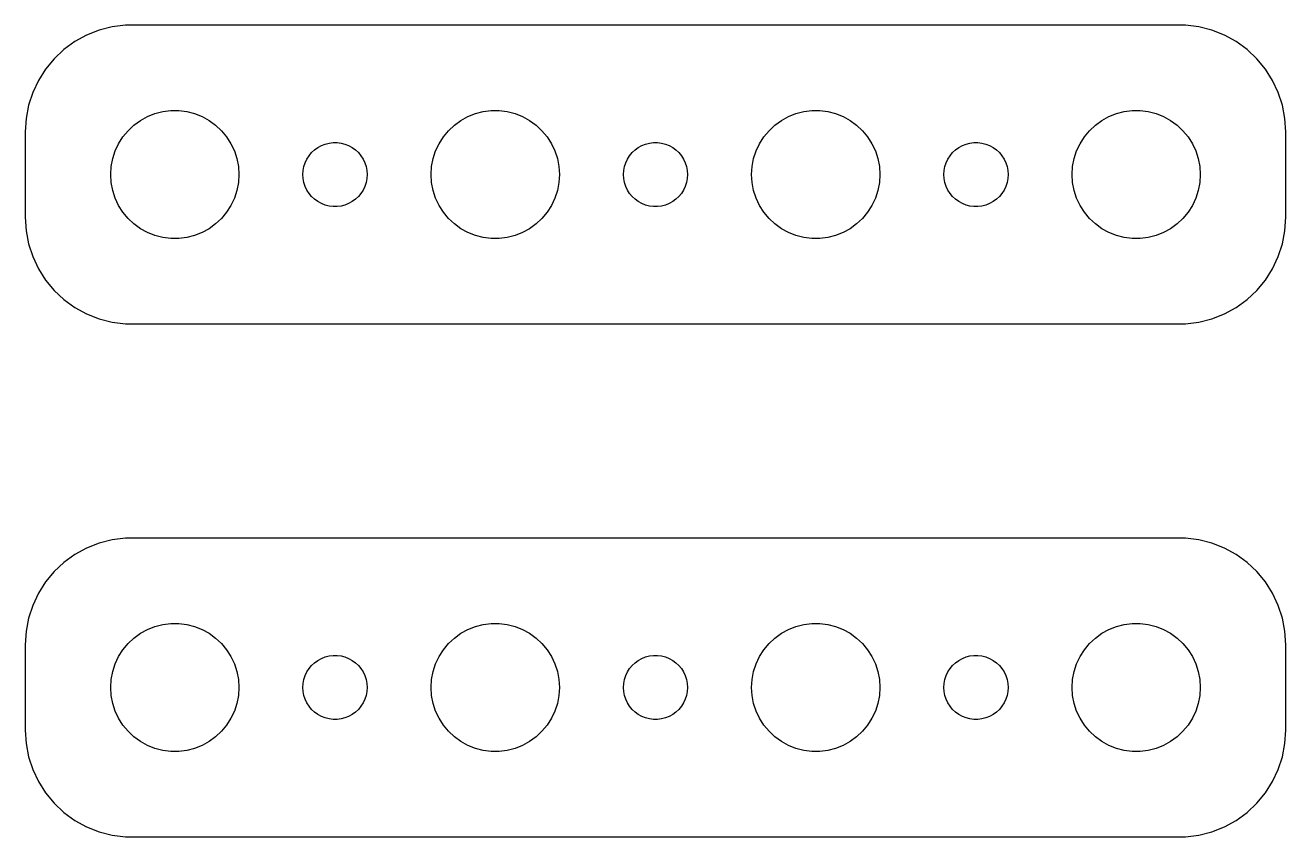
# Model space of a CAD drawing. Header units: metres. Extents: x -29.5 to 29.5, y 65 to 151.
# Drawn here: x -29.5 to 29.5, y 113 to 151 of the extents above; entities that cross this region are included whole.
import ezdxf

# ---------------------------------------------------------------- set-up
doc = ezdxf.new("R2010")
doc.units = ezdxf.units.M

msp = doc.modelspace()

# ---------------------------------------------------------------- linework, layer by layer
for p, q in [((-26.6289, 150.524), (-27.1791, 150.222)), ((-26.0451, 150.755), (-26.6289, 150.524)), ((-25.4369, 150.911), (-26.0451, 150.755)), ((-24.8139, 150.99), (-25.4369, 150.911)), ((24.8139, 150.99), (-24.8139, 150.99)), ((25.4369, 150.911), (24.8139, 150.99)), ((26.0451, 150.755), (25.4369, 150.911)), ((26.6289, 150.524), (26.0451, 150.755)), ((27.1791, 150.222), (26.6289, 150.524)), ((-27.1791, 150.222), (-27.6871, 149.853)), ((27.6871, 149.853), (27.1791, 150.222)), ((-28.1448, 149.423), (-28.5451, 148.939)), ((-27.6871, 149.853), (-28.1448, 149.423)), ((28.1448, 149.423), (27.6871, 149.853)), ((28.5451, 148.939), (28.1448, 149.423)), ((-28.5451, 148.939), (-28.8815, 148.409)), ((28.8815, 148.409), (28.5451, 148.939)), ((-28.8815, 148.409), (-29.1489, 147.841)), ((29.1489, 147.841), (28.8815, 148.409)), ((-29.1489, 147.841), (-29.3429, 147.243)), ((29.3429, 147.243), (29.1489, 147.841)), ((-29.3429, 147.243), (-29.4606, 146.627)), ((-23.427, 146.853), (-23.0621, 146.947)), ((-23.0621, 146.947), (-22.6884, 146.994)), ((-22.6884, 146.994), (-22.3116, 146.994)), ((-22.3116, 146.994), (-21.9379, 146.947)), ((-21.9379, 146.947), (-21.5729, 146.853)), ((-8.42705, 146.853), (-8.06213, 146.947)), ((-8.06213, 146.947), (-7.68837, 146.994)), ((-7.68837, 146.994), (-7.31161, 146.994)), ((-7.31161, 146.994), (-6.93785, 146.947)), ((-6.93785, 146.947), (-6.57294, 146.853)), ((6.57294, 146.853), (6.93785, 146.947)), ((6.93785, 146.947), (7.31161, 146.994)), ((7.31161, 146.994), (7.68837, 146.994)), ((7.68837, 146.994), (8.06213, 146.947)), ((8.06213, 146.947), (8.42705, 146.853)), ((21.5729, 146.853), (21.9379, 146.947)), ((21.9379, 146.947), (22.3116, 146.994)), ((22.3116, 146.994), (22.6884, 146.994)), ((22.6884, 146.994), (23.0621, 146.947)), ((23.0621, 146.947), (23.427, 146.853)), ((29.4606, 146.627), (29.3429, 147.243)), ((-29.4606, 146.627), (-29.5, 146)), ((-24.4123, 146.312), (-24.1075, 146.533)), ((-24.1075, 146.533), (-23.7773, 146.714)), ((-23.7773, 146.714), (-23.427, 146.853)), ((-21.5729, 146.853), (-21.2227, 146.714)), ((-21.2227, 146.714), (-20.8925, 146.533)), ((-20.8925, 146.533), (-20.5877, 146.312)), ((-9.41226, 146.312), (-9.10747, 146.533)), ((-9.10747, 146.533), (-8.77733, 146.714)), ((-8.77733, 146.714), (-8.42705, 146.853)), ((-6.57294, 146.853), (-6.22266, 146.714)), ((-6.22266, 146.714), (-5.89252, 146.533)), ((-5.89252, 146.533), (-5.58772, 146.312)), ((5.58772, 146.312), (5.89252, 146.533)), ((5.89252, 146.533), (6.22266, 146.714)), ((6.22266, 146.714), (6.57294, 146.853)), ((8.42705, 146.853), (8.77733, 146.714)), ((8.77733, 146.714), (9.10747, 146.533)), ((9.10747, 146.533), (9.41226, 146.312)), ((20.5877, 146.312), (20.8925, 146.533)), ((20.8925, 146.533), (21.2227, 146.714)), ((21.2227, 146.714), (21.5729, 146.853)), ((23.427, 146.853), (23.7773, 146.714)), ((23.7773, 146.714), (24.1075, 146.533)), ((24.1075, 146.533), (24.4123, 146.312)), ((29.5, 146), (29.4606, 146.627)), ((-29.5, 146), (-29.5, 142)), ((-25.1289, 145.445), (-24.927, 145.763)), ((-24.927, 145.763), (-24.6869, 146.054)), ((-24.6869, 146.054), (-24.4123, 146.312)), ((-20.5877, 146.312), (-20.3131, 146.054)), ((-20.3131, 146.054), (-20.0729, 145.763)), ((-20.0729, 145.763), (-19.8711, 145.445)), ((-10.1289, 145.445), (-9.92705, 145.763)), ((-9.92705, 145.763), (-9.6869, 146.054)), ((-9.6869, 146.054), (-9.41226, 146.312)), ((-5.58772, 146.312), (-5.31308, 146.054)), ((-5.31308, 146.054), (-5.07294, 145.763)), ((-5.07294, 145.763), (-4.87108, 145.445)), ((4.87108, 145.445), (5.07294, 145.763)), ((5.07294, 145.763), (5.31308, 146.054)), ((5.31308, 146.054), (5.58772, 146.312)), ((9.41226, 146.312), (9.6869, 146.054)), ((9.6869, 146.054), (9.92705, 145.763)), ((9.92705, 145.763), (10.1289, 145.445)), ((19.8711, 145.445), (20.0729, 145.763)), ((20.0729, 145.763), (20.3131, 146.054)), ((20.3131, 146.054), (20.5877, 146.312)), ((24.4123, 146.312), (24.6869, 146.054)), ((24.6869, 146.054), (24.927, 145.763)), ((24.927, 145.763), (25.1289, 145.445)), ((29.5, 142), (29.5, 146)), ((-25.2893, 145.104), (-25.1289, 145.445)), ((-19.8711, 145.445), (-19.7107, 145.104)), ((-16.0934, 145.027), (-15.9561, 145.156)), ((-15.9561, 145.156), (-15.8037, 145.266)), ((-15.8037, 145.266), (-15.6387, 145.357)), ((-15.6387, 145.357), (-15.4635, 145.427)), ((-15.4635, 145.427), (-15.2811, 145.473)), ((-15.2811, 145.473), (-15.0942, 145.497)), ((-15.0942, 145.497), (-14.9058, 145.497)), ((-14.9058, 145.497), (-14.7189, 145.473)), ((-14.7189, 145.473), (-14.5365, 145.427)), ((-14.5365, 145.427), (-14.3613, 145.357)), ((-14.3613, 145.357), (-14.1963, 145.266)), ((-14.1963, 145.266), (-14.0439, 145.156)), ((-14.0439, 145.156), (-13.9065, 145.027)), ((-10.2893, 145.104), (-10.1289, 145.445)), ((-4.87108, 145.445), (-4.71066, 145.104)), ((-1.09344, 145.027), (-0.956131, 145.156)), ((-0.956131, 145.156), (-0.803726, 145.266)), ((-0.803726, 145.266), (-0.638657, 145.357)), ((-0.638657, 145.357), (-0.463516, 145.427)), ((-0.463516, 145.427), (-0.281067, 145.473)), ((-0.281067, 145.473), (-0.094177, 145.497)), ((-0.094177, 145.497), (0.094177, 145.497)), ((0.094177, 145.497), (0.281067, 145.473)), ((0.281067, 145.473), (0.463516, 145.427)), ((0.463516, 145.427), (0.638657, 145.357)), ((0.638657, 145.357), (0.803726, 145.266)), ((0.803726, 145.266), (0.956131, 145.156)), ((0.956131, 145.156), (1.09344, 145.027)), ((4.71066, 145.104), (4.87108, 145.445)), ((10.1289, 145.445), (10.2893, 145.104)), ((13.9065, 145.027), (14.0439, 145.156)), ((14.0439, 145.156), (14.1963, 145.266)), ((14.1963, 145.266), (14.3613, 145.357)), ((14.3613, 145.357), (14.5365, 145.427)), ((14.5365, 145.427), (14.7189, 145.473)), ((14.7189, 145.473), (14.9058, 145.497)), ((14.9058, 145.497), (15.0942, 145.497)), ((15.0942, 145.497), (15.2811, 145.473)), ((15.2811, 145.473), (15.4635, 145.427)), ((15.4635, 145.427), (15.6387, 145.357)), ((15.6387, 145.357), (15.8037, 145.266)), ((15.8037, 145.266), (15.9561, 145.156)), ((15.9561, 145.156), (16.0934, 145.027)), ((19.7107, 145.104), (19.8711, 145.445)), ((25.1289, 145.445), (25.2893, 145.104)), ((-25.4763, 144.376), (-25.4057, 144.746)), ((-25.4057, 144.746), (-25.2893, 145.104)), ((-19.7107, 145.104), (-19.5942, 144.746)), ((-19.5942, 144.746), (-19.5237, 144.376)), ((-16.4529, 144.373), (-16.3947, 144.552)), ((-16.3947, 144.552), (-16.3145, 144.723)), ((-16.3145, 144.723), (-16.2135, 144.882)), ((-16.2135, 144.882), (-16.0934, 145.027)), ((-13.9065, 145.027), (-13.7865, 144.882)), ((-13.7865, 144.882), (-13.6855, 144.723)), ((-13.6855, 144.723), (-13.6053, 144.552)), ((-13.6053, 144.552), (-13.5471, 144.373)), ((-10.4763, 144.376), (-10.4057, 144.746)), ((-10.4057, 144.746), (-10.2893, 145.104)), ((-4.71066, 145.104), (-4.59424, 144.746)), ((-4.59424, 144.746), (-4.52365, 144.376)), ((-1.45287, 144.373), (-1.39465, 144.552)), ((-1.39465, 144.552), (-1.31445, 144.723)), ((-1.31445, 144.723), (-1.21352, 144.882)), ((-1.21352, 144.882), (-1.09344, 145.027)), ((1.09344, 145.027), (1.21352, 144.882)), ((1.21352, 144.882), (1.31445, 144.723)), ((1.31445, 144.723), (1.39465, 144.552)), ((1.39465, 144.552), (1.45287, 144.373)), ((4.52365, 144.376), (4.59424, 144.746)), ((4.59424, 144.746), (4.71066, 145.104)), ((10.2893, 145.104), (10.4057, 144.746)), ((10.4057, 144.746), (10.4763, 144.376)), ((13.5471, 144.373), (13.6053, 144.552)), ((13.6053, 144.552), (13.6855, 144.723)), ((13.6855, 144.723), (13.7865, 144.882)), ((13.7865, 144.882), (13.9065, 145.027)), ((16.0934, 145.027), (16.2135, 144.882)), ((16.2135, 144.882), (16.3145, 144.723)), ((16.3145, 144.723), (16.3947, 144.552)), ((16.3947, 144.552), (16.4529, 144.373)), ((19.5237, 144.376), (19.5942, 144.746)), ((19.5942, 144.746), (19.7107, 145.104)), ((25.2893, 145.104), (25.4057, 144.746)), ((25.4057, 144.746), (25.4763, 144.376)), ((-25.5, 144), (-25.4763, 144.376)), ((-25.4763, 143.624), (-25.5, 144)), ((-19.5237, 144.376), (-19.5, 144)), ((-19.5, 144), (-19.5237, 143.624)), ((-16.5, 144), (-16.4882, 144.188)), ((-16.4882, 143.812), (-16.5, 144)), ((-16.4882, 144.188), (-16.4529, 144.373)), ((-13.5471, 144.373), (-13.5118, 144.188)), ((-13.5118, 144.188), (-13.5, 144)), ((-13.5, 144), (-13.5118, 143.812)), ((-10.5, 144), (-10.4763, 144.376)), ((-10.4763, 143.624), (-10.5, 144)), ((-4.52365, 144.376), (-4.5, 144)), ((-4.5, 144), (-4.52365, 143.624)), ((-1.5, 144), (-1.48816, 144.188)), ((-1.48816, 143.812), (-1.5, 144)), ((-1.48816, 144.188), (-1.45287, 144.373)), ((1.45287, 144.373), (1.48816, 144.188)), ((1.48816, 144.188), (1.5, 144)), ((1.5, 144), (1.48816, 143.812)), ((4.5, 144), (4.52365, 144.376)), ((4.52365, 143.624), (4.5, 144)), ((10.4763, 144.376), (10.5, 144)), ((10.5, 144), (10.4763, 143.624)), ((13.5, 144), (13.5118, 144.188)), ((13.5118, 143.812), (13.5, 144)), ((13.5118, 144.188), (13.5471, 144.373)), ((16.4529, 144.373), (16.4882, 144.188)), ((16.4882, 144.188), (16.5, 144)), ((16.5, 144), (16.4882, 143.812)), ((19.5, 144), (19.5237, 144.376)), ((19.5237, 143.624), (19.5, 144)), ((25.4763, 144.376), (25.5, 144)), ((25.5, 144), (25.4763, 143.624)), ((-25.4057, 143.254), (-25.4763, 143.624)), ((-19.5237, 143.624), (-19.5942, 143.254)), ((-16.4529, 143.627), (-16.4882, 143.812)), ((-16.3947, 143.448), (-16.4529, 143.627)), ((-16.3145, 143.277), (-16.3947, 143.448)), ((-13.6053, 143.448), (-13.6855, 143.277)), ((-13.5471, 143.627), (-13.6053, 143.448)), ((-13.5118, 143.812), (-13.5471, 143.627)), ((-10.4057, 143.254), (-10.4763, 143.624)), ((-4.52365, 143.624), (-4.59424, 143.254)), ((-1.45287, 143.627), (-1.48816, 143.812)), ((-1.39465, 143.448), (-1.45287, 143.627)), ((-1.31445, 143.277), (-1.39465, 143.448)), ((1.39465, 143.448), (1.31445, 143.277)), ((1.45287, 143.627), (1.39465, 143.448)), ((1.48816, 143.812), (1.45287, 143.627)), ((4.59424, 143.254), (4.52365, 143.624)), ((10.4763, 143.624), (10.4057, 143.254)), ((13.5471, 143.627), (13.5118, 143.812)), ((13.6053, 143.448), (13.5471, 143.627)), ((13.6855, 143.277), (13.6053, 143.448)), ((16.3947, 143.448), (16.3145, 143.277)), ((16.4529, 143.627), (16.3947, 143.448)), ((16.4882, 143.812), (16.4529, 143.627)), ((19.5942, 143.254), (19.5237, 143.624)), ((25.4763, 143.624), (25.4057, 143.254)), ((-25.2893, 142.896), (-25.4057, 143.254)), ((-25.1289, 142.555), (-25.2893, 142.896)), ((-19.7107, 142.896), (-19.8711, 142.555)), ((-19.5942, 143.254), (-19.7107, 142.896)), ((-16.2135, 143.118), (-16.3145, 143.277)), ((-16.0934, 142.973), (-16.2135, 143.118)), ((-15.9561, 142.844), (-16.0934, 142.973)), ((-15.8037, 142.734), (-15.9561, 142.844)), ((-14.0439, 142.844), (-14.1963, 142.734)), ((-13.9065, 142.973), (-14.0439, 142.844)), ((-13.7865, 143.118), (-13.9065, 142.973)), ((-13.6855, 143.277), (-13.7865, 143.118)), ((-10.2893, 142.896), (-10.4057, 143.254)), ((-10.1289, 142.555), (-10.2893, 142.896)), ((-4.71066, 142.896), (-4.87108, 142.555)), ((-4.59424, 143.254), (-4.71066, 142.896)), ((-1.21352, 143.118), (-1.31445, 143.277)), ((-1.09344, 142.973), (-1.21352, 143.118)), ((-0.956131, 142.844), (-1.09344, 142.973)), ((-0.803726, 142.734), (-0.956131, 142.844)), ((0.956131, 142.844), (0.803726, 142.734)), ((1.09344, 142.973), (0.956131, 142.844)), ((1.21352, 143.118), (1.09344, 142.973)), ((1.31445, 143.277), (1.21352, 143.118)), ((4.71066, 142.896), (4.59424, 143.254)), ((4.87108, 142.555), (4.71066, 142.896)), ((10.2893, 142.896), (10.1289, 142.555)), ((10.4057, 143.254), (10.2893, 142.896)), ((13.7865, 143.118), (13.6855, 143.277)), ((13.9065, 142.973), (13.7865, 143.118)), ((14.0439, 142.844), (13.9065, 142.973)), ((14.1963, 142.734), (14.0439, 142.844)), ((15.9561, 142.844), (15.8037, 142.734)), ((16.0934, 142.973), (15.9561, 142.844)), ((16.2135, 143.118), (16.0934, 142.973)), ((16.3145, 143.277), (16.2135, 143.118)), ((19.7107, 142.896), (19.5942, 143.254)), ((19.8711, 142.555), (19.7107, 142.896)), ((25.2893, 142.896), (25.1289, 142.555)), ((25.4057, 143.254), (25.2893, 142.896)), ((-24.927, 142.237), (-25.1289, 142.555)), ((-24.6869, 141.946), (-24.927, 142.237)), ((-20.0729, 142.237), (-20.3131, 141.946)), ((-19.8711, 142.555), (-20.0729, 142.237)), ((-15.6387, 142.643), (-15.8037, 142.734)), ((-15.4635, 142.573), (-15.6387, 142.643)), ((-15.2811, 142.527), (-15.4635, 142.573)), ((-15.0942, 142.503), (-15.2811, 142.527)), ((-14.9058, 142.503), (-15.0942, 142.503)), ((-14.7189, 142.527), (-14.9058, 142.503)), ((-14.5365, 142.573), (-14.7189, 142.527)), ((-14.3613, 142.643), (-14.5365, 142.573)), ((-14.1963, 142.734), (-14.3613, 142.643)), ((-9.92705, 142.237), (-10.1289, 142.555)), ((-9.6869, 141.946), (-9.92705, 142.237)), ((-5.07294, 142.237), (-5.31308, 141.946)), ((-4.87108, 142.555), (-5.07294, 142.237)), ((-0.638657, 142.643), (-0.803726, 142.734)), ((-0.463516, 142.573), (-0.638657, 142.643)), ((-0.281067, 142.527), (-0.463516, 142.573)), ((-0.094177, 142.503), (-0.281067, 142.527)), ((0.094177, 142.503), (-0.094177, 142.503)), ((0.281067, 142.527), (0.094177, 142.503)), ((0.463516, 142.573), (0.281067, 142.527)), ((0.638657, 142.643), (0.463516, 142.573)), ((0.803726, 142.734), (0.638657, 142.643)), ((5.07294, 142.237), (4.87108, 142.555)), ((5.31308, 141.946), (5.07294, 142.237)), ((9.92705, 142.237), (9.6869, 141.946)), ((10.1289, 142.555), (9.92705, 142.237)), ((14.3613, 142.643), (14.1963, 142.734)), ((14.5365, 142.573), (14.3613, 142.643)), ((14.7189, 142.527), (14.5365, 142.573)), ((14.9058, 142.503), (14.7189, 142.527)), ((15.0942, 142.503), (14.9058, 142.503)), ((15.2811, 142.527), (15.0942, 142.503)), ((15.4635, 142.573), (15.2811, 142.527)), ((15.6387, 142.643), (15.4635, 142.573)), ((15.8037, 142.734), (15.6387, 142.643)), ((20.0729, 142.237), (19.8711, 142.555)), ((20.3131, 141.946), (20.0729, 142.237)), ((24.927, 142.237), (24.6869, 141.946)), ((25.1289, 142.555), (24.927, 142.237)), ((-29.5, 142), (-29.4606, 141.373)), ((-24.4123, 141.688), (-24.6869, 141.946)), ((-24.1075, 141.467), (-24.4123, 141.688)), ((-20.5877, 141.688), (-20.8925, 141.467)), ((-20.3131, 141.946), (-20.5877, 141.688)), ((-9.41226, 141.688), (-9.6869, 141.946)), ((-9.10747, 141.467), (-9.41226, 141.688)), ((-5.58772, 141.688), (-5.89252, 141.467)), ((-5.31308, 141.946), (-5.58772, 141.688)), ((5.58772, 141.688), (5.31308, 141.946)), ((5.89252, 141.467), (5.58772, 141.688)), ((9.41226, 141.688), (9.10747, 141.467)), ((9.6869, 141.946), (9.41226, 141.688)), ((20.5877, 141.688), (20.3131, 141.946)), ((20.8925, 141.467), (20.5877, 141.688)), ((24.4123, 141.688), (24.1075, 141.467)), ((24.6869, 141.946), (24.4123, 141.688)), ((29.4606, 141.373), (29.5, 142)), ((-29.4606, 141.373), (-29.3429, 140.757)), ((-23.7773, 141.286), (-24.1075, 141.467)), ((-23.427, 141.147), (-23.7773, 141.286)), ((-23.0621, 141.053), (-23.427, 141.147)), ((-22.6884, 141.006), (-23.0621, 141.053)), ((-21.9379, 141.053), (-22.3116, 141.006)), ((-21.5729, 141.147), (-21.9379, 141.053)), ((-21.2227, 141.286), (-21.5729, 141.147)), ((-20.8925, 141.467), (-21.2227, 141.286)), ((-8.77733, 141.286), (-9.10747, 141.467)), ((-8.42705, 141.147), (-8.77733, 141.286)), ((-8.06213, 141.053), (-8.42705, 141.147)), ((-7.68837, 141.006), (-8.06213, 141.053)), ((-6.93785, 141.053), (-7.31161, 141.006)), ((-6.57294, 141.147), (-6.93785, 141.053)), ((-6.22266, 141.286), (-6.57294, 141.147)), ((-5.89252, 141.467), (-6.22266, 141.286)), ((6.22266, 141.286), (5.89252, 141.467)), ((6.57294, 141.147), (6.22266, 141.286)), ((6.93785, 141.053), (6.57294, 141.147)), ((7.31161, 141.006), (6.93785, 141.053)), ((8.06213, 141.053), (7.68837, 141.006)), ((8.42705, 141.147), (8.06213, 141.053)), ((8.77733, 141.286), (8.42705, 141.147)), ((9.10747, 141.467), (8.77733, 141.286)), ((21.2227, 141.286), (20.8925, 141.467)), ((21.5729, 141.147), (21.2227, 141.286)), ((21.9379, 141.053), (21.5729, 141.147)), ((22.3116, 141.006), (21.9379, 141.053)), ((23.0621, 141.053), (22.6884, 141.006)), ((23.427, 141.147), (23.0621, 141.053)), ((23.7773, 141.286), (23.427, 141.147)), ((24.1075, 141.467), (23.7773, 141.286)), ((29.3429, 140.757), (29.4606, 141.373)), ((-29.3429, 140.757), (-29.1489, 140.159)), ((-22.3116, 141.006), (-22.6884, 141.006)), ((-7.31161, 141.006), (-7.68837, 141.006)), ((7.68837, 141.006), (7.31161, 141.006)), ((22.6884, 141.006), (22.3116, 141.006)), ((29.1489, 140.159), (29.3429, 140.757)), ((-29.1489, 140.159), (-28.8815, 139.591)), ((28.8815, 139.591), (29.1489, 140.159)), ((-28.8815, 139.591), (-28.5451, 139.061)), ((28.5451, 139.061), (28.8815, 139.591)), ((-28.5451, 139.061), (-28.1448, 138.577)), ((28.1448, 138.577), (28.5451, 139.061)), ((-28.1448, 138.577), (-27.6871, 138.147)), ((-27.6871, 138.147), (-27.1791, 137.778)), ((27.1791, 137.778), (27.6871, 138.147)), ((27.6871, 138.147), (28.1448, 138.577)), ((-27.1791, 137.778), (-26.6289, 137.476)), ((-26.6289, 137.476), (-26.0451, 137.245)), ((26.0451, 137.245), (26.6289, 137.476)), ((26.6289, 137.476), (27.1791, 137.778)), ((-26.0451, 137.245), (-25.4369, 137.089)), ((-25.4369, 137.089), (-24.8139, 137.01)), ((-24.8139, 137.01), (24.8139, 137.01)), ((24.8139, 137.01), (25.4369, 137.089)), ((25.4369, 137.089), (26.0451, 137.245)), ((-25.4369, 126.911), (-26.0451, 126.755)), ((-24.8139, 126.99), (-25.4369, 126.911)), ((24.8139, 126.99), (-24.8139, 126.99)), ((25.4369, 126.911), (24.8139, 126.99)), ((26.0451, 126.755), (25.4369, 126.911)), ((-26.6289, 126.524), (-27.1791, 126.222)), ((-26.0451, 126.755), (-26.6289, 126.524)), ((26.6289, 126.524), (26.0451, 126.755)), ((27.1791, 126.222), (26.6289, 126.524)), ((-27.6871, 125.853), (-28.1448, 125.423)), ((-27.1791, 126.222), (-27.6871, 125.853)), ((27.6871, 125.853), (27.1791, 126.222)), ((28.1448, 125.423), (27.6871, 125.853)), ((-28.1448, 125.423), (-28.5451, 124.939)), ((28.5451, 124.939), (28.1448, 125.423)), ((-28.5451, 124.939), (-28.8815, 124.409)), ((28.8815, 124.409), (28.5451, 124.939)), ((-28.8815, 124.409), (-29.1489, 123.841)), ((29.1489, 123.841), (28.8815, 124.409)), ((-29.1489, 123.841), (-29.3429, 123.243)), ((29.3429, 123.243), (29.1489, 123.841)), ((-29.3429, 123.243), (-29.4606, 122.627)), ((-23.7773, 122.714), (-23.427, 122.853)), ((-23.427, 122.853), (-23.0621, 122.947)), ((-23.0621, 122.947), (-22.6884, 122.994)), ((-22.6884, 122.994), (-22.3116, 122.994)), ((-22.3116, 122.994), (-21.9379, 122.947)), ((-21.9379, 122.947), (-21.5729, 122.853)), ((-21.5729, 122.853), (-21.2227, 122.714)), ((-8.77733, 122.714), (-8.42705, 122.853)), ((-8.42705, 122.853), (-8.06213, 122.947)), ((-8.06213, 122.947), (-7.68837, 122.994)), ((-7.68837, 122.994), (-7.31161, 122.994)), ((-7.31161, 122.994), (-6.93785, 122.947)), ((-6.93785, 122.947), (-6.57294, 122.853)), ((-6.57294, 122.853), (-6.22266, 122.714)), ((6.22266, 122.714), (6.57294, 122.853)), ((6.57294, 122.853), (6.93785, 122.947)), ((6.93785, 122.947), (7.31161, 122.994)), ((7.31161, 122.994), (7.68837, 122.994)), ((7.68837, 122.994), (8.06213, 122.947)), ((8.06213, 122.947), (8.42705, 122.853)), ((8.42705, 122.853), (8.77733, 122.714)), ((21.2227, 122.714), (21.5729, 122.853)), ((21.5729, 122.853), (21.9379, 122.947)), ((21.9379, 122.947), (22.3116, 122.994)), ((22.3116, 122.994), (22.6884, 122.994)), ((22.6884, 122.994), (23.0621, 122.947)), ((23.0621, 122.947), (23.427, 122.853)), ((23.427, 122.853), (23.7773, 122.714)), ((29.4606, 122.627), (29.3429, 123.243)), ((-29.4606, 122.627), (-29.5, 122)), ((-24.6869, 122.054), (-24.4123, 122.312)), ((-24.4123, 122.312), (-24.1075, 122.533)), ((-24.1075, 122.533), (-23.7773, 122.714)), ((-21.2227, 122.714), (-20.8925, 122.533)), ((-20.8925, 122.533), (-20.5877, 122.312)), ((-20.5877, 122.312), (-20.3131, 122.054)), ((-9.6869, 122.054), (-9.41226, 122.312)), ((-9.41226, 122.312), (-9.10747, 122.533)), ((-9.10747, 122.533), (-8.77733, 122.714)), ((-6.22266, 122.714), (-5.89252, 122.533)), ((-5.89252, 122.533), (-5.58772, 122.312)), ((-5.58772, 122.312), (-5.31308, 122.054)), ((5.31308, 122.054), (5.58772, 122.312)), ((5.58772, 122.312), (5.89252, 122.533)), ((5.89252, 122.533), (6.22266, 122.714)), ((8.77733, 122.714), (9.10747, 122.533)), ((9.10747, 122.533), (9.41226, 122.312)), ((9.41226, 122.312), (9.6869, 122.054)), ((20.3131, 122.054), (20.5877, 122.312)), ((20.5877, 122.312), (20.8925, 122.533)), ((20.8925, 122.533), (21.2227, 122.714)), ((23.7773, 122.714), (24.1075, 122.533)), ((24.1075, 122.533), (24.4123, 122.312)), ((24.4123, 122.312), (24.6869, 122.054)), ((29.5, 122), (29.4606, 122.627)), ((-29.5, 122), (-29.5, 118)), ((-25.1289, 121.445), (-24.927, 121.763)), ((-24.927, 121.763), (-24.6869, 122.054)), ((-20.3131, 122.054), (-20.0729, 121.763)), ((-20.0729, 121.763), (-19.8711, 121.445)), ((-10.1289, 121.445), (-9.92705, 121.763)), ((-9.92705, 121.763), (-9.6869, 122.054)), ((-5.31308, 122.054), (-5.07294, 121.763)), ((-5.07294, 121.763), (-4.87108, 121.445)), ((4.87108, 121.445), (5.07294, 121.763)), ((5.07294, 121.763), (5.31308, 122.054)), ((9.6869, 122.054), (9.92705, 121.763)), ((9.92705, 121.763), (10.1289, 121.445)), ((19.8711, 121.445), (20.0729, 121.763)), ((20.0729, 121.763), (20.3131, 122.054)), ((24.6869, 122.054), (24.927, 121.763)), ((24.927, 121.763), (25.1289, 121.445)), ((29.5, 118), (29.5, 122)), ((-25.4057, 120.746), (-25.2893, 121.104)), ((-25.2893, 121.104), (-25.1289, 121.445)), ((-19.8711, 121.445), (-19.7107, 121.104)), ((-19.7107, 121.104), (-19.5942, 120.746)), ((-16.2135, 120.882), (-16.0934, 121.027)), ((-16.0934, 121.027), (-15.9561, 121.156)), ((-15.9561, 121.156), (-15.8037, 121.266)), ((-15.8037, 121.266), (-15.6387, 121.357)), ((-15.6387, 121.357), (-15.4635, 121.427)), ((-15.4635, 121.427), (-15.2811, 121.473)), ((-15.2811, 121.473), (-15.0942, 121.497)), ((-15.0942, 121.497), (-14.9058, 121.497)), ((-14.9058, 121.497), (-14.7189, 121.473)), ((-14.7189, 121.473), (-14.5365, 121.427)), ((-14.5365, 121.427), (-14.3613, 121.357)), ((-14.3613, 121.357), (-14.1963, 121.266)), ((-14.1963, 121.266), (-14.0439, 121.156)), ((-14.0439, 121.156), (-13.9065, 121.027)), ((-13.9065, 121.027), (-13.7865, 120.882)), ((-10.4057, 120.746), (-10.2893, 121.104)), ((-10.2893, 121.104), (-10.1289, 121.445)), ((-4.87108, 121.445), (-4.71066, 121.104)), ((-4.71066, 121.104), (-4.59424, 120.746)), ((-1.21352, 120.882), (-1.09344, 121.027)), ((-1.09344, 121.027), (-0.956131, 121.156)), ((-0.956131, 121.156), (-0.803726, 121.266)), ((-0.803726, 121.266), (-0.638657, 121.357)), ((-0.638657, 121.357), (-0.463516, 121.427)), ((-0.463516, 121.427), (-0.281067, 121.473)), ((-0.281067, 121.473), (-0.094177, 121.497)), ((-0.094177, 121.497), (0.094177, 121.497)), ((0.094177, 121.497), (0.281067, 121.473)), ((0.281067, 121.473), (0.463516, 121.427)), ((0.463516, 121.427), (0.638657, 121.357)), ((0.638657, 121.357), (0.803726, 121.266)), ((0.803726, 121.266), (0.956131, 121.156)), ((0.956131, 121.156), (1.09344, 121.027)), ((1.09344, 121.027), (1.21352, 120.882)), ((4.59424, 120.746), (4.71066, 121.104)), ((4.71066, 121.104), (4.87108, 121.445)), ((10.1289, 121.445), (10.2893, 121.104)), ((10.2893, 121.104), (10.4057, 120.746)), ((13.7865, 120.882), (13.9065, 121.027)), ((13.9065, 121.027), (14.0439, 121.156)), ((14.0439, 121.156), (14.1963, 121.266)), ((14.1963, 121.266), (14.3613, 121.357)), ((14.3613, 121.357), (14.5365, 121.427)), ((14.5365, 121.427), (14.7189, 121.473)), ((14.7189, 121.473), (14.9058, 121.497)), ((14.9058, 121.497), (15.0942, 121.497)), ((15.0942, 121.497), (15.2811, 121.473)), ((15.2811, 121.473), (15.4635, 121.427)), ((15.4635, 121.427), (15.6387, 121.357)), ((15.6387, 121.357), (15.8037, 121.266)), ((15.8037, 121.266), (15.9561, 121.156)), ((15.9561, 121.156), (16.0934, 121.027)), ((16.0934, 121.027), (16.2135, 120.882)), ((19.5942, 120.746), (19.7107, 121.104)), ((19.7107, 121.104), (19.8711, 121.445)), ((25.1289, 121.445), (25.2893, 121.104)), ((25.2893, 121.104), (25.4057, 120.746)), ((-25.5, 120), (-25.4763, 120.376)), ((-25.4763, 120.376), (-25.4057, 120.746)), ((-19.5942, 120.746), (-19.5237, 120.376)), ((-19.5237, 120.376), (-19.5, 120)), ((-16.4882, 120.188), (-16.4529, 120.373)), ((-16.4529, 120.373), (-16.3947, 120.552)), ((-16.3947, 120.552), (-16.3145, 120.723)), ((-16.3145, 120.723), (-16.2135, 120.882)), ((-13.7865, 120.882), (-13.6855, 120.723)), ((-13.6855, 120.723), (-13.6053, 120.552)), ((-13.6053, 120.552), (-13.5471, 120.373)), ((-13.5471, 120.373), (-13.5118, 120.188)), ((-10.5, 120), (-10.4763, 120.376)), ((-10.4763, 120.376), (-10.4057, 120.746)), ((-4.59424, 120.746), (-4.52365, 120.376)), ((-4.52365, 120.376), (-4.5, 120)), ((-1.48816, 120.188), (-1.45287, 120.373)), ((-1.45287, 120.373), (-1.39465, 120.552)), ((-1.39465, 120.552), (-1.31445, 120.723)), ((-1.31445, 120.723), (-1.21352, 120.882)), ((1.21352, 120.882), (1.31445, 120.723)), ((1.31445, 120.723), (1.39465, 120.552)), ((1.39465, 120.552), (1.45287, 120.373)), ((1.45287, 120.373), (1.48816, 120.188)), ((4.5, 120), (4.52365, 120.376)), ((4.52365, 120.376), (4.59424, 120.746)), ((10.4057, 120.746), (10.4763, 120.376)), ((10.4763, 120.376), (10.5, 120)), ((13.5118, 120.188), (13.5471, 120.373)), ((13.5471, 120.373), (13.6053, 120.552)), ((13.6053, 120.552), (13.6855, 120.723)), ((13.6855, 120.723), (13.7865, 120.882)), ((16.2135, 120.882), (16.3145, 120.723)), ((16.3145, 120.723), (16.3947, 120.552)), ((16.3947, 120.552), (16.4529, 120.373)), ((16.4529, 120.373), (16.4882, 120.188)), ((19.5, 120), (19.5237, 120.376)), ((19.5237, 120.376), (19.5942, 120.746)), ((25.4057, 120.746), (25.4763, 120.376)), ((25.4763, 120.376), (25.5, 120)), ((-25.4763, 119.624), (-25.5, 120)), ((-19.5, 120), (-19.5237, 119.624)), ((-16.5, 120), (-16.4882, 120.188)), ((-16.4882, 119.812), (-16.5, 120)), ((-16.4529, 119.627), (-16.4882, 119.812)), ((-13.5118, 119.812), (-13.5471, 119.627)), ((-13.5118, 120.188), (-13.5, 120)), ((-13.5, 120), (-13.5118, 119.812)), ((-10.4763, 119.624), (-10.5, 120)), ((-4.5, 120), (-4.52365, 119.624)), ((-1.5, 120), (-1.48816, 120.188)), ((-1.48816, 119.812), (-1.5, 120)), ((-1.45287, 119.627), (-1.48816, 119.812)), ((1.48816, 119.812), (1.45287, 119.627)), ((1.48816, 120.188), (1.5, 120)), ((1.5, 120), (1.48816, 119.812)), ((4.52365, 119.624), (4.5, 120)), ((10.5, 120), (10.4763, 119.624)), ((13.5, 120), (13.5118, 120.188)), ((13.5118, 119.812), (13.5, 120)), ((13.5471, 119.627), (13.5118, 119.812)), ((16.4882, 119.812), (16.4529, 119.627)), ((16.4882, 120.188), (16.5, 120)), ((16.5, 120), (16.4882, 119.812)), ((19.5237, 119.624), (19.5, 120)), ((25.5, 120), (25.4763, 119.624)), ((-25.4057, 119.254), (-25.4763, 119.624)), ((-25.2893, 118.896), (-25.4057, 119.254)), ((-19.5942, 119.254), (-19.7107, 118.896)), ((-19.5237, 119.624), (-19.5942, 119.254)), ((-16.3947, 119.448), (-16.4529, 119.627)), ((-16.3145, 119.277), (-16.3947, 119.448)), ((-16.2135, 119.118), (-16.3145, 119.277)), ((-13.6855, 119.277), (-13.7865, 119.118)), ((-13.6053, 119.448), (-13.6855, 119.277)), ((-13.5471, 119.627), (-13.6053, 119.448)), ((-10.4057, 119.254), (-10.4763, 119.624)), ((-10.2893, 118.896), (-10.4057, 119.254)), ((-4.59424, 119.254), (-4.71066, 118.896)), ((-4.52365, 119.624), (-4.59424, 119.254)), ((-1.39465, 119.448), (-1.45287, 119.627)), ((-1.31445, 119.277), (-1.39465, 119.448)), ((-1.21352, 119.118), (-1.31445, 119.277)), ((1.31445, 119.277), (1.21352, 119.118)), ((1.39465, 119.448), (1.31445, 119.277)), ((1.45287, 119.627), (1.39465, 119.448)), ((4.59424, 119.254), (4.52365, 119.624)), ((4.71066, 118.896), (4.59424, 119.254)), ((10.4057, 119.254), (10.2893, 118.896)), ((10.4763, 119.624), (10.4057, 119.254)), ((13.6053, 119.448), (13.5471, 119.627)), ((13.6855, 119.277), (13.6053, 119.448)), ((13.7865, 119.118), (13.6855, 119.277)), ((16.3145, 119.277), (16.2135, 119.118)), ((16.3947, 119.448), (16.3145, 119.277)), ((16.4529, 119.627), (16.3947, 119.448)), ((19.5942, 119.254), (19.5237, 119.624)), ((19.7107, 118.896), (19.5942, 119.254)), ((25.4057, 119.254), (25.2893, 118.896)), ((25.4763, 119.624), (25.4057, 119.254)), ((-25.1289, 118.555), (-25.2893, 118.896)), ((-19.7107, 118.896), (-19.8711, 118.555)), ((-16.0934, 118.973), (-16.2135, 119.118)), ((-15.9561, 118.844), (-16.0934, 118.973)), ((-15.8037, 118.734), (-15.9561, 118.844)), ((-15.6387, 118.643), (-15.8037, 118.734)), ((-15.4635, 118.573), (-15.6387, 118.643)), ((-14.3613, 118.643), (-14.5365, 118.573)), ((-14.1963, 118.734), (-14.3613, 118.643)), ((-14.0439, 118.844), (-14.1963, 118.734)), ((-13.9065, 118.973), (-14.0439, 118.844)), ((-13.7865, 119.118), (-13.9065, 118.973)), ((-10.1289, 118.555), (-10.2893, 118.896)), ((-4.71066, 118.896), (-4.87108, 118.555)), ((-1.09344, 118.973), (-1.21352, 119.118)), ((-0.956131, 118.844), (-1.09344, 118.973)), ((-0.803726, 118.734), (-0.956131, 118.844)), ((-0.638657, 118.643), (-0.803726, 118.734)), ((-0.463516, 118.573), (-0.638657, 118.643)), ((0.638657, 118.643), (0.463516, 118.573)), ((0.803726, 118.734), (0.638657, 118.643)), ((0.956131, 118.844), (0.803726, 118.734)), ((1.09344, 118.973), (0.956131, 118.844)), ((1.21352, 119.118), (1.09344, 118.973)), ((4.87108, 118.555), (4.71066, 118.896)), ((10.2893, 118.896), (10.1289, 118.555)), ((13.9065, 118.973), (13.7865, 119.118)), ((14.0439, 118.844), (13.9065, 118.973)), ((14.1963, 118.734), (14.0439, 118.844)), ((14.3613, 118.643), (14.1963, 118.734)), ((14.5365, 118.573), (14.3613, 118.643)), ((15.6387, 118.643), (15.4635, 118.573)), ((15.8037, 118.734), (15.6387, 118.643)), ((15.9561, 118.844), (15.8037, 118.734)), ((16.0934, 118.973), (15.9561, 118.844)), ((16.2135, 119.118), (16.0934, 118.973)), ((19.8711, 118.555), (19.7107, 118.896)), ((25.2893, 118.896), (25.1289, 118.555)), ((-29.5, 118), (-29.4606, 117.373)), ((-24.927, 118.237), (-25.1289, 118.555)), ((-24.6869, 117.946), (-24.927, 118.237)), ((-20.0729, 118.237), (-20.3131, 117.946)), ((-19.8711, 118.555), (-20.0729, 118.237)), ((-15.2811, 118.527), (-15.4635, 118.573)), ((-15.0942, 118.503), (-15.2811, 118.527)), ((-14.9058, 118.503), (-15.0942, 118.503)), ((-14.7189, 118.527), (-14.9058, 118.503)), ((-14.5365, 118.573), (-14.7189, 118.527)), ((-9.92705, 118.237), (-10.1289, 118.555)), ((-9.6869, 117.946), (-9.92705, 118.237)), ((-5.07294, 118.237), (-5.31308, 117.946)), ((-4.87108, 118.555), (-5.07294, 118.237)), ((-0.281067, 118.527), (-0.463516, 118.573)), ((-0.094177, 118.503), (-0.281067, 118.527)), ((0.094177, 118.503), (-0.094177, 118.503)), ((0.281067, 118.527), (0.094177, 118.503)), ((0.463516, 118.573), (0.281067, 118.527)), ((5.07294, 118.237), (4.87108, 118.555)), ((5.31308, 117.946), (5.07294, 118.237)), ((9.92705, 118.237), (9.6869, 117.946)), ((10.1289, 118.555), (9.92705, 118.237)), ((14.7189, 118.527), (14.5365, 118.573)), ((14.9058, 118.503), (14.7189, 118.527)), ((15.0942, 118.503), (14.9058, 118.503)), ((15.2811, 118.527), (15.0942, 118.503)), ((15.4635, 118.573), (15.2811, 118.527)), ((20.0729, 118.237), (19.8711, 118.555)), ((20.3131, 117.946), (20.0729, 118.237)), ((24.927, 118.237), (24.6869, 117.946)), ((25.1289, 118.555), (24.927, 118.237)), ((29.4606, 117.373), (29.5, 118)), ((-24.4123, 117.688), (-24.6869, 117.946)), ((-24.1075, 117.467), (-24.4123, 117.688)), ((-23.7773, 117.286), (-24.1075, 117.467)), ((-20.8925, 117.467), (-21.2227, 117.286)), ((-20.5877, 117.688), (-20.8925, 117.467)), ((-20.3131, 117.946), (-20.5877, 117.688)), ((-9.41226, 117.688), (-9.6869, 117.946)), ((-9.10747, 117.467), (-9.41226, 117.688)), ((-8.77733, 117.286), (-9.10747, 117.467)), ((-5.89252, 117.467), (-6.22266, 117.286)), ((-5.58772, 117.688), (-5.89252, 117.467)), ((-5.31308, 117.946), (-5.58772, 117.688)), ((5.58772, 117.688), (5.31308, 117.946)), ((5.89252, 117.467), (5.58772, 117.688)), ((6.22266, 117.286), (5.89252, 117.467)), ((9.10747, 117.467), (8.77733, 117.286)), ((9.41226, 117.688), (9.10747, 117.467)), ((9.6869, 117.946), (9.41226, 117.688)), ((20.5877, 117.688), (20.3131, 117.946)), ((20.8925, 117.467), (20.5877, 117.688)), ((21.2227, 117.286), (20.8925, 117.467)), ((24.1075, 117.467), (23.7773, 117.286)), ((24.4123, 117.688), (24.1075, 117.467)), ((24.6869, 117.946), (24.4123, 117.688)), ((-29.4606, 117.373), (-29.3429, 116.757)), ((-23.427, 117.147), (-23.7773, 117.286)), ((-23.0621, 117.053), (-23.427, 117.147)), ((-22.6884, 117.006), (-23.0621, 117.053)), ((-22.3116, 117.006), (-22.6884, 117.006)), ((-21.9379, 117.053), (-22.3116, 117.006)), ((-21.5729, 117.147), (-21.9379, 117.053)), ((-21.2227, 117.286), (-21.5729, 117.147)), ((-8.42705, 117.147), (-8.77733, 117.286)), ((-8.06213, 117.053), (-8.42705, 117.147)), ((-7.68837, 117.006), (-8.06213, 117.053)), ((-7.31161, 117.006), (-7.68837, 117.006)), ((-6.93785, 117.053), (-7.31161, 117.006)), ((-6.57294, 117.147), (-6.93785, 117.053)), ((-6.22266, 117.286), (-6.57294, 117.147)), ((6.57294, 117.147), (6.22266, 117.286)), ((6.93785, 117.053), (6.57294, 117.147)), ((7.31161, 117.006), (6.93785, 117.053)), ((7.68837, 117.006), (7.31161, 117.006)), ((8.06213, 117.053), (7.68837, 117.006)), ((8.42705, 117.147), (8.06213, 117.053)), ((8.77733, 117.286), (8.42705, 117.147)), ((21.5729, 117.147), (21.2227, 117.286)), ((21.9379, 117.053), (21.5729, 117.147)), ((22.3116, 117.006), (21.9379, 117.053)), ((22.6884, 117.006), (22.3116, 117.006)), ((23.0621, 117.053), (22.6884, 117.006)), ((23.427, 117.147), (23.0621, 117.053)), ((23.7773, 117.286), (23.427, 117.147)), ((29.3429, 116.757), (29.4606, 117.373)), ((-29.3429, 116.757), (-29.1489, 116.159)), ((29.1489, 116.159), (29.3429, 116.757)), ((-29.1489, 116.159), (-28.8815, 115.591)), ((28.8815, 115.591), (29.1489, 116.159)), ((-28.8815, 115.591), (-28.5451, 115.061)), ((-28.5451, 115.061), (-28.1448, 114.577)), ((28.1448, 114.577), (28.5451, 115.061)), ((28.5451, 115.061), (28.8815, 115.591)), ((-28.1448, 114.577), (-27.6871, 114.147)), ((27.6871, 114.147), (28.1448, 114.577)), ((-27.6871, 114.147), (-27.1791, 113.778)), ((27.1791, 113.778), (27.6871, 114.147)), ((-27.1791, 113.778), (-26.6289, 113.476)), ((-26.6289, 113.476), (-26.0451, 113.245)), ((26.0451, 113.245), (26.6289, 113.476)), ((26.6289, 113.476), (27.1791, 113.778)), ((-26.0451, 113.245), (-25.4369, 113.089)), ((-25.4369, 113.089), (-24.8139, 113.01)), ((-24.8139, 113.01), (24.8139, 113.01)), ((24.8139, 113.01), (25.4369, 113.089)), ((25.4369, 113.089), (26.0451, 113.245))]:
    msp.add_line(p, q)

doc.saveas('drawing.dxf')
